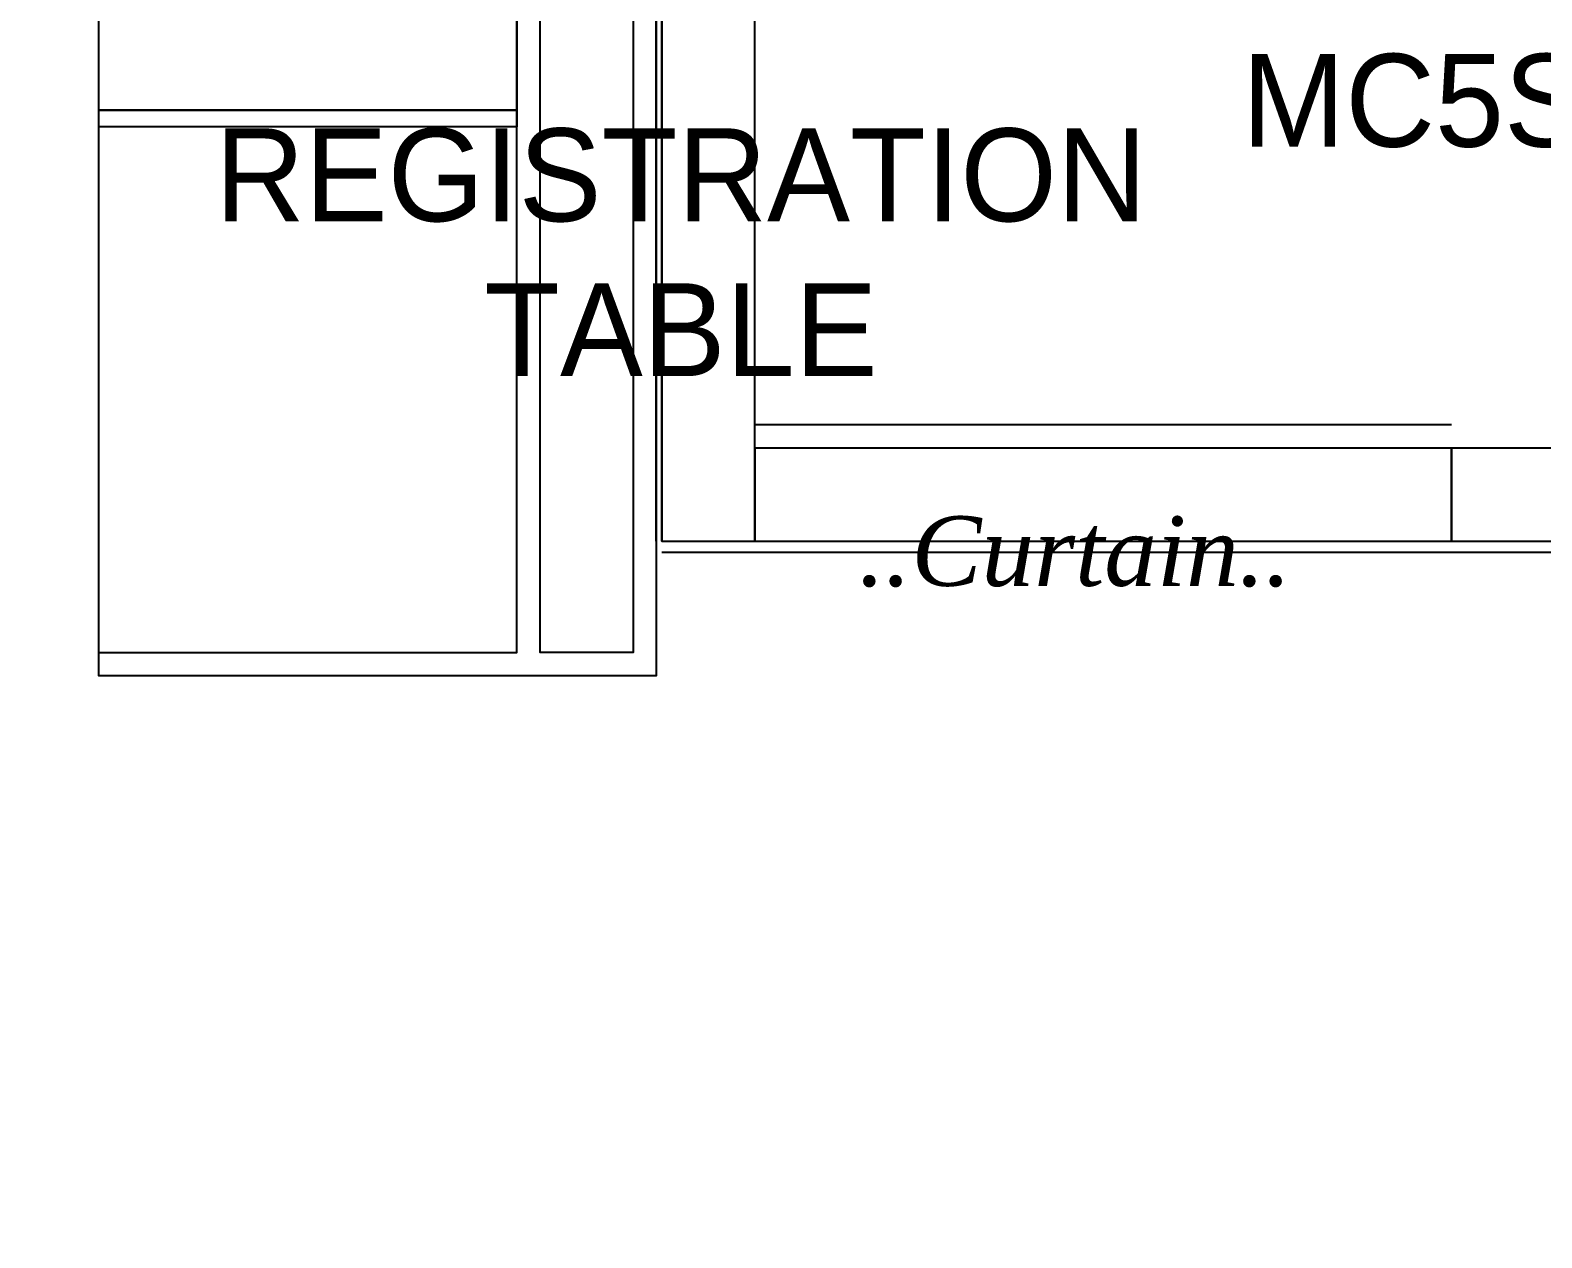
# Model space of a CAD drawing. Header units: millimetres. Extents: x 4444 to 22055, y -867352 to -858363.
# Drawn here: x 17560 to 19187, y -860756 to -859456 of the extents above; entities that cross this region are included whole.
import ezdxf

# ---------------------------------------------------------------- set-up
doc = ezdxf.new("R2010")
doc.units = ezdxf.units.MM
for name, pattern in [('a_p6_plan_L18$0$HIDDEN', [0]), ('ACAD_ISO03W100', [0]), ('HIDDEN2', [0]), ('ZIGZAG', [0])]:
    doc.linetypes.add(name, pattern=pattern)
for name, color, linetype in [('curtain', 144, 'Continuous'), ('Floor-Unit', 1, 'Continuous'), ('LENS_CURTAIN', 5, 'a_p6_plan_L18$0$HIDDEN'), ('LENS_HATCH', 251, 'Continuous'), ('LENS_PARTITION', 21, 'Continuous'), ('LENS_TEXT', 31, 'HIDDEN2'), ('LK-FLUTTED FINISH', 20, 'Continuous'), ('LN-DIMENSION', 252, 'Continuous'), ('LN-ELEVATION-1', 81, 'Continuous'), ('LN-ELEVATION-5', 167, 'Continuous'), ('LN-TEXT', 255, 'Continuous'), ('Mirror', 4, 'Continuous')]:
    doc.layers.add(name, color=color, linetype=linetype)

# ---------------------------------------------------------------- blocks, each defined once
blk = doc.blocks.new('R-Table-1200')
at = {"layer": 'LN-DIMENSION', "ltscale": 0.5}
blk.add_lwpolyline([(-9, -600), (-575, -600), (-575, -150), (-9, -150)], close=True, dxfattribs=at)
at = {"layer": 'LN-ELEVATION-1'}
blk.add_lwpolyline([(-575, -600), (-600, -600), (-600, 0), (600, 0), (600, -600), (575, -600), (575, -150), (-575, -150)], close=True, dxfattribs=at)
at = {"layer": 'LN-ELEVATION-1', "ltscale": 0.5}
for points in [[(-575, -25), (575, -25), (575, -125), (-575, -125)], [(-9, -150), (9, -150), (9, -600), (-9, -600)]]:
    blk.add_lwpolyline(points, close=True, dxfattribs=at)
at = {"layer": 'LN-ELEVATION-5', "ltscale": 0.5}
blk.add_lwpolyline([(575, -600), (-575, -600)], dxfattribs=at)

msp = doc.modelspace()

# ---------------------------------------------------------------- linework, layer by layer
at = {"layer": 'curtain', "linetype": 'ZIGZAG'}
msp.add_lwpolyline([(19089.88630240405, -859881.0549321926), (18339.88630240032, -859881.0549321886)], dxfattribs=at)
at = {"layer": 'LENS_CURTAIN'}
msp.add_lwpolyline([(18339.88630240405, -860006.0549321926), (19089.88630240405, -860006.0549321926), (19089.88630240405, -859906.0549321924), (18339.88630240405, -859906.0549321924)], close=True, dxfattribs=at)
at = {"layer": 'LENS_HATCH', "color": 3}
msp.add_lwpolyline([(18239.88630240032, -860006.0549321926), (18239.88630240032, -858945.0549321922), (17559.88630240032, -858945.0549321922)], dxfattribs=at)
at = {"layer": 'LENS_PARTITION'}
for points in [[(18339.88630240405, -858945.0549321922), (18239.88630240032, -858945.0549321922), (18239.88630239659, -860006.0549321926), (18339.8863023966, -860006.0549321926)], [(19089.88630240405, -860006.0549321926), (20036.88630240032, -860006.0549321926), (20036.88630240032, -859906.0549321924), (19089.88630240405, -859906.0549321924)]]:
    msp.add_lwpolyline(points, close=True, dxfattribs=at)
at = {"layer": 'LK-FLUTTED FINISH', "linetype": 'ACAD_ISO03W100'}
msp.add_lwpolyline([(18239.88630239659, -860018.0549321924), (19889.88630240032, -860018.0549321924), (19889.88630240032, -860756.0549321924)], dxfattribs=at)
at = {"layer": 'Mirror'}
msp.add_lwpolyline([(18233.88630240032, -860006.0549321926), (18233.88630240032, -858951.0549321921), (17559.88630240032, -858951.0549321921)], dxfattribs=at)

# ---------------------------------------------------------------- block references
at = {"layer": 'Floor-Unit', "rotation": 270}
msp.add_blockref('R-Table-1200', (18233.88630240032, -859551.0549321927), dxfattribs=at)

# ---------------------------------------------------------------- texts
at = {"layer": 'LENS_TEXT', "linetype": 'Continuous', "char_height": 100, "attachment_point": 1}
for s, insert in [('\\pxqc;MC5S CLINIC', (18864.27268450701, -859481.5015730633)), ('\\pxqc;REGISTRATION\\PTABLE ', (17758.86756286392, -859561.750390465))]:
    msp.add_mtext(s, dxfattribs=dict(at, insert=insert))
at = {"layer": 'LN-TEXT', "insert": (18451.87002474809, -859979.2727120325, 25.77889637483185), "char_height": 75.00000000000001, "attachment_point": 1}
msp.add_mtext('\\pxqc,t8;{\\fRomantic|b0|i1|c2|p2;..Curtain..}', dxfattribs=at)

doc.saveas('drawing.dxf')
